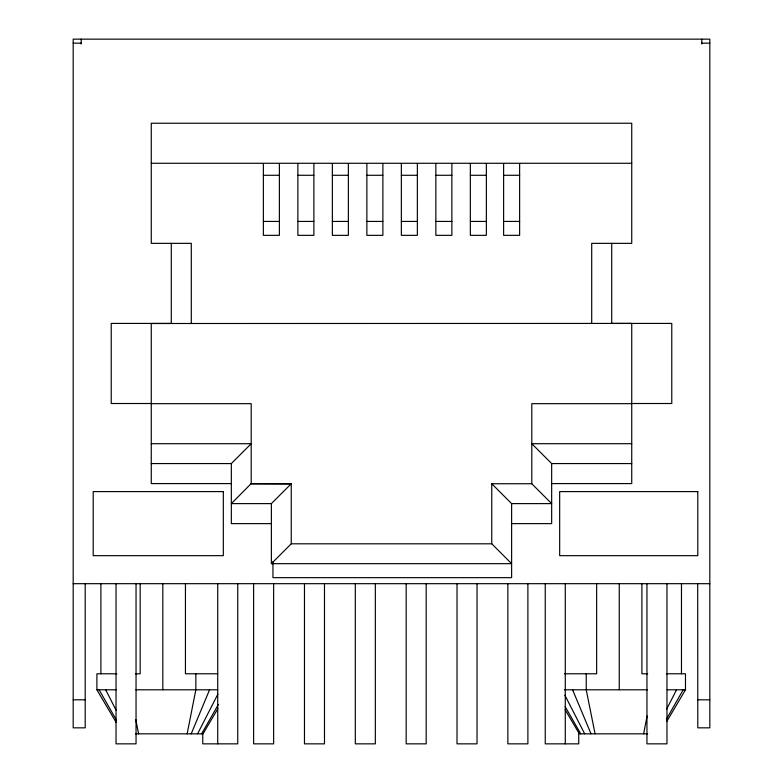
<?xml version="1.0" encoding="UTF-8"?>
<svg xmlns="http://www.w3.org/2000/svg" width="783" height="783" viewBox="0 0 783 783"><rect width="100%" height="100%" fill="white"/><g stroke="black" fill="none" stroke-linecap="round" stroke-linejoin="round"><path stroke-width="1.17" d="M187.137 733.837L195.848 689.794L195.848 673.781M643.597 733.837L647.12 715.985M191.199 733.837L209.56 689.794M197.59 733.837L217.899 694.09M666.666 709.134L676.541 689.794M201.613 733.837L218.359 704.475M666.441 719.156L683.187 689.794M217.87 708.674L203.003 733.837L135.586 733.837M666.891 721.26L685.477 689.794L685.477 673.781L666.49 673.781M251.206 483.591L231.337 503.616L271.378 503.616L291.247 483.747L251.206 483.591L291.247 483.591L291.247 543.803L271.378 563.672L271.378 503.616M271.378 523.631L231.337 523.631L231.337 463.575L251.206 443.707L151.266 443.707M551.663 483.591L631.734 483.591L631.734 323.428L151.266 323.506L151.266 483.591L231.337 483.591M73.181 43.153L81.187 43.153M701.813 43.153L709.819 43.153M151.266 163.275L631.734 163.275M263.372 175.284L279.384 175.284M297.873 175.284L313.885 175.284M332.364 175.284L348.376 175.284M366.865 175.284L382.877 175.284M401.356 175.284L417.368 175.284M435.847 175.284L451.869 175.284M470.348 175.284L486.36 175.284M503.616 175.284L519.628 175.284M263.372 221.432L279.384 221.432M297.873 221.432L313.885 221.432M332.364 221.432L348.376 221.432M366.865 221.432L382.877 221.432M401.356 221.432L417.368 221.432M435.847 221.432L451.869 221.432M470.348 221.432L486.36 221.432M503.616 221.432L519.628 221.432M151.266 403.509L111.225 403.509L111.225 323.428L171.281 323.428L171.281 243.356M631.734 403.509L671.775 403.509L671.775 323.428L611.719 323.428L611.719 243.356M151.266 403.666L251.206 403.666L251.206 483.747L291.247 483.747M631.734 403.666L531.794 403.666L531.794 483.747L551.663 503.616L511.622 503.616L491.753 483.747L531.794 483.747M631.734 443.707L531.794 443.707L551.663 463.575L631.734 463.575M151.266 463.575L231.337 463.575M511.622 523.631L551.663 523.631L551.663 463.575M291.247 543.803L491.753 543.803L511.622 563.672L271.378 563.672M73.181 583.687L709.819 583.687M116.784 673.781L96.896 673.781L96.896 689.794L116.109 722.308M135.39 673.781L140.186 673.781L140.186 583.687M217.752 673.781L185.444 673.781L185.444 583.687M564.445 673.781L596.646 673.781L596.646 583.687M647.678 673.781L641.894 673.781L641.894 583.687M96.896 689.794L116.129 689.794M135.899 689.794L217.752 689.794M564.445 689.794L647.404 689.794M667.185 689.794L685.477 689.794M73.181 699.806L85.2 699.806M697.8 699.806L709.819 699.806M647.658 733.837L579.371 733.837L565.12 709.721M697.692 583.687L697.8 727.838L709.819 727.838L709.819 39.15L73.181 39.15L73.181 727.838L85.2 727.838L85.2 583.687M565.14 706.579L580.712 733.837M99.108 689.794L116.471 720.203M564.866 695.167L584.686 733.837M105.666 689.794L116.119 710.21M572.579 689.794L591.028 733.837M595.08 733.837L586.232 689.794L586.232 673.781M135.753 719.557L138.62 733.837M701.813 39.15L701.813 44.014M681.474 583.687L681.474 673.781M666.969 583.687L666.969 743.85L646.954 743.85L646.954 583.687M619.265 583.687L619.265 689.794M591.703 323.428L591.703 243.356L631.734 243.356L631.734 123.234L151.266 123.234L151.266 243.356L191.297 243.356L191.297 323.428M578.735 731.625L578.735 743.85L545.252 743.85L545.252 583.687M565.277 583.687L565.277 743.85M527.889 583.687L527.889 743.85L507.864 743.85L507.864 583.687M519.628 163.706L519.628 235.34L503.616 235.34L503.616 163.706M511.622 503.616L511.622 577.658L272.944 577.658L272.944 561.646M491.753 483.747L491.753 543.803M486.36 163.706L486.36 235.34L470.348 235.34L470.348 163.706M477.033 583.687L477.033 743.85L457.018 743.85L457.018 583.687M451.869 163.706L451.869 235.34L435.847 235.34L435.847 163.706M426.187 583.687L426.187 743.85L406.171 743.85L406.171 583.687M417.368 163.706L417.368 235.34L401.356 235.34L401.356 163.706M382.877 163.706L382.877 235.34L366.865 235.34L366.865 163.706M375.341 583.687L375.341 743.85L355.316 743.85L355.316 583.687M348.376 163.706L348.376 235.34L332.364 235.34L332.364 163.706M324.485 583.687L324.485 743.85L304.47 743.85L304.47 583.687M313.885 163.706L313.885 235.34L297.873 235.34L297.873 163.706M279.384 163.706L279.384 235.34L263.372 235.34L263.372 163.706M273.639 583.687L273.639 743.85L253.614 743.85L253.614 583.687M237.748 583.687L237.748 743.85L202.768 743.85L202.768 732.849M217.723 583.687L217.723 743.85M162.815 583.687L162.815 689.794M136.046 583.687L136.046 743.85L116.031 743.85L116.031 583.687M100.899 583.687L100.899 673.781M81.187 39.15L81.187 44.014M223.331 491.597L93.206 491.597L93.206 555.666L223.331 555.666L223.331 491.597M697.8 491.597L559.669 491.597L559.669 555.666L697.8 555.666L697.8 491.597"/></g></svg>
